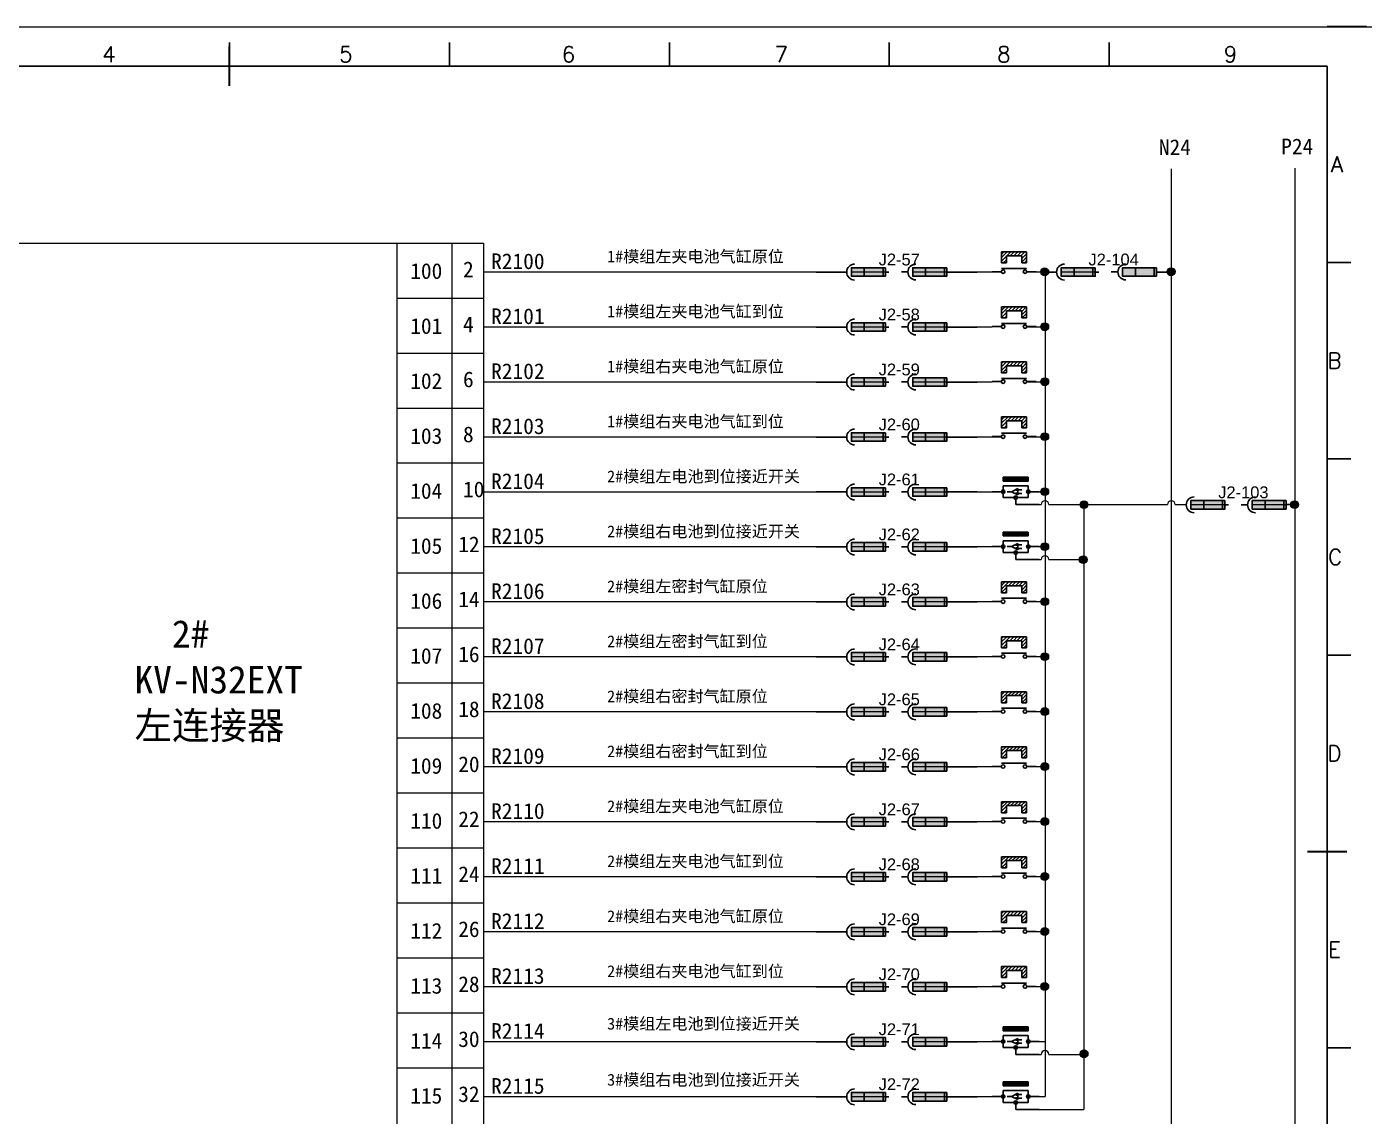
# Model space of a CAD drawing. Extents: x 2511 to 8703, y -745 to 3310.
# Drawn here: x 3955.1 to 4125.3, y 63.9 to 202.6 of the extents above; entities that cross this region are included whole.
import ezdxf
from ezdxf.enums import TextEntityAlignment as Align

# ---------------------------------------------------------------- set-up
doc = ezdxf.new("R2010")
doc.units = 0
doc.header["$MEASUREMENT"] = 0
for name, color, linetype in [('AE_BOR', 1, 'Continuous'), ('RED_1.5mm^2', 1, 'Continuous'), ('RED_14_THHN', 20, 'Continuous')]:
    doc.layers.add(name, color=color, linetype=linetype)
doc.styles.add('WD', font='romans.shx', dxfattribs={"bigfont": 'gbcbig.shx'})
doc.styles.add('样式 8', font='arial.ttf')

# ---------------------------------------------------------------- blocks, each defined once
blk = doc.blocks.new('gb_a2_a')
for p, q in [((584, 410), (25, 410)), ((584, 10), (584, 410))]:
    blk.add_line(p, q)
at = {"layer": 'AE_BOR', "color": 1, "lineweight": 15}
blk.add_line((4.93, 420), (598.93, 420), dxfattribs=at)
at = {"layer": 'AE_BOR', "lineweight": 30}
blk.add_line((594, 420), (584, 420), dxfattribs=at)
at = {"layer": 'AE_BOR'}
for p, q in [((304.5, 410), (304.5, 416)), ((360.5, 410), (360.5, 416)), ((416.5, 410), (416.5, 416)), ((472.5, 410), (472.5, 416)), ((528.5, 410), (528.5, 416)), ((584, 360), (590, 360)), ((584, 310), (590, 310)), ((584, 260), (590, 260)), ((584, 160), (590, 160))]:
    blk.add_line(p, q, dxfattribs=at)
at = {"layer": 'AE_BOR', "color": 2, "lineweight": 30}
for p, q in [((304.5, 405), (304.5, 415)), ((579, 210), (589, 210))]:
    blk.add_line(p, q, dxfattribs=at)
at = {"layer": 'AE_BOR', "style": 'WD'}
for s, p in [('4', (273.82, 411)), ('5', (334.12, 411)), ('6', (390.81, 411)), ('7', (445.01, 411)), ('8', (501.67, 411)), ('9', (559.4, 411))]:
    blk.add_text(s, height=4, dxfattribs=at).set_placement(p, align=Align.CENTER)
for s, p in [('A', (588.05, 385)), ('B', (587.67, 335)), ('C', (587.86, 285)), ('D', (587.67, 235)), ('E', (587.48, 185))]:
    blk.add_text(s, height=4, dxfattribs=at).set_placement(p, align=Align.MIDDLE_RIGHT)
blk = doc.blocks.new('磁性开关')
at = {"linetype": 'ByBlock'}
h = blk.add_hatch(dxfattribs=at)
h.set_pattern_fill('ANSI31', color=256, scale=0.1, style=0)
h.set_pattern_definition([(45, (0, 0), (-0.224506403, 0.224506403), [])])
h.paths.add_polyline_path([(-1908.31, -775.79), (-1908.31, -776.69), (-1907.69, -776.69), (-1907.69, -775.29), (-1910.88, -775.29), (-1910.88, -776.69), (-1910.25, -776.69), (-1910.25, -775.79)])
for p, q in [((-1910.88, -776.69), (-1910.88, -775.29)), ((-1910.88, -775.29), (-1907.69, -775.29)), ((-1910.25, -776.69), (-1910.25, -775.79)), ((-1910.25, -775.79), (-1908.31, -775.79)), ((-1908.31, -776.69), (-1908.31, -775.79)), ((-1907.69, -775.29), (-1907.69, -776.69)), ((-1910.91, -777.81), (-1912.09, -777.81)), ((-1910.88, -776.69), (-1910.25, -776.69)), ((-1910.88, -777.39), (-1907.69, -777.39)), ((-1908.31, -776.69), (-1907.69, -776.69)), ((-1907.66, -777.81), (-1906.48, -777.81))]:
    blk.add_line(p, q, dxfattribs=at)
for centre in [(-1910.68, -777.81), (-1907.88, -777.81)]:
    blk.add_circle(centre, 0.225, dxfattribs=at)
blk = doc.blocks.new('接近开关')
at = {"linetype": 'ByBlock'}
h = blk.add_hatch(dxfattribs=at)
h.set_pattern_fill('ANSI31', color=256, scale=0.01, style=0)
h.set_pattern_definition([(45, (-89.131516, -30.795668), (-0.0224506403, 0.0224506403), [])])
h.paths.add_polyline_path([(-1513.76, -1123.35), (-1513.76, -1122.85), (-1516.96, -1122.85), (-1516.96, -1123.35)])
for p, q in [((-1516.96, -1123.35), (-1516.96, -1122.85)), ((-1516.96, -1122.85), (-1513.76, -1122.85)), ((-1516.96, -1123.35), (-1513.76, -1123.35)), ((-1513.76, -1122.85), (-1513.76, -1123.35)), ((-1517.18, -1124.71), (-1518.36, -1124.71)), ((-1516.96, -1123.95), (-1513.76, -1123.95)), ((-1516.96, -1123.95), (-1516.96, -1125.47)), ((-1516.96, -1125.47), (-1513.76, -1125.47)), ((-1515.91, -1124.71), (-1516.45, -1124.71)), ((-1515.11, -1124.31), (-1515.91, -1124.71)), ((-1515.11, -1125.11), (-1515.91, -1124.71)), ((-1515.33, -1124.53), (-1515.17, -1124.53)), ((-1515.33, -1124.88), (-1515.17, -1124.88)), ((-1515.25, -1124.45), (-1515.25, -1124.61)), ((-1515.11, -1124.31), (-1515.11, -1125.11)), ((-1515.11, -1124.48), (-1514.58, -1124.48)), ((-1515.11, -1124.94), (-1514.58, -1124.94)), ((-1513.76, -1123.95), (-1513.76, -1125.47)), ((-1513.54, -1124.71), (-1512.36, -1124.71)), ((-1515.36, -1125.69), (-1515.36, -1126.36)), ((-1515.36, -1126.36), (-1512.36, -1126.36))]:
    blk.add_line(p, q, dxfattribs=at)
for centre in [(-1516.96, -1124.71), (-1515.36, -1125.47), (-1513.76, -1124.71)]:
    blk.add_circle(centre, 0.225, dxfattribs=at)

msp = doc.modelspace()

# ---------------------------------------------------------------- hatches: boundary and pattern name
at = {"lineweight": 0}
h = msp.add_hatch(color=256, dxfattribs=at)
edge = h.paths.add_edge_path()
edge.add_arc((4084.66, 171.38), 0.5, 0, 360)
h = msp.add_hatch(color=256, dxfattribs=at)
edge = h.paths.add_edge_path()
edge.add_line((4100.78, 171.35), (4100.78, 171.89))
edge.add_arc((4100.75, 171.39), 0.5, 87.0214, 355.5159)
edge.add_line((4101.25, 171.35), (4100.78, 171.35))
msp.add_hatch(color=256, dxfattribs=at).paths.add_polyline_path([(4100.78, 171.89), (4100.78, 170.89, 0.399068), (4101.25, 171.39, 0.399068)])
h = msp.add_hatch(color=256, dxfattribs=at)
edge = h.paths.add_edge_path()
edge.add_arc((4084.66, 164.39), 0.5, 0, 360)
h = msp.add_hatch(color=256, dxfattribs=at)
edge = h.paths.add_edge_path()
edge.add_arc((4084.66, 157.39), 0.5, 0, 360)
h = msp.add_hatch(color=256, dxfattribs=at)
edge = h.paths.add_edge_path()
edge.add_arc((4084.66, 150.39), 0.5, 0, 360)
h = msp.add_hatch(color=256, dxfattribs=at)
edge = h.paths.add_edge_path()
edge.add_arc((4084.66, 143.39), 0.5, 0, 360)
h = msp.add_hatch(color=256, dxfattribs=at)
edge = h.paths.add_edge_path()
edge.add_arc((4089.66, 141.74), 0.5, 0, 360)
h = msp.add_hatch(color=256, dxfattribs=at)
edge = h.paths.add_edge_path()
edge.add_arc((4116.47, 141.74), 0.5, 0, 360)
h = msp.add_hatch(color=256, dxfattribs=at)
edge = h.paths.add_edge_path()
edge.add_arc((4084.66, 136.39), 0.5, 0, 360)
h = msp.add_hatch(color=256, dxfattribs=at)
edge = h.paths.add_edge_path()
edge.add_arc((4089.56, 134.74), 0.5, 0, 360)
h = msp.add_hatch(color=256, dxfattribs=at)
edge = h.paths.add_edge_path()
edge.add_arc((4084.66, 129.39), 0.5, 0, 360)
h = msp.add_hatch(color=256, dxfattribs=at)
edge = h.paths.add_edge_path()
edge.add_arc((4084.66, 122.39), 0.5, 0, 360)
h = msp.add_hatch(color=256, dxfattribs=at)
edge = h.paths.add_edge_path()
edge.add_arc((4084.66, 115.39), 0.5, 0, 360)
h = msp.add_hatch(color=256, dxfattribs=at)
edge = h.paths.add_edge_path()
edge.add_arc((4084.66, 108.39), 0.5, 0, 360)
h = msp.add_hatch(color=256, dxfattribs=at)
edge = h.paths.add_edge_path()
edge.add_arc((4084.66, 101.39), 0.5, 0, 360)
h = msp.add_hatch(color=256, dxfattribs=at)
edge = h.paths.add_edge_path()
edge.add_arc((4084.66, 94.39), 0.5, 0, 360)
h = msp.add_hatch(color=256, dxfattribs=at)
edge = h.paths.add_edge_path()
edge.add_arc((4084.66, 87.39), 0.5, 0, 360)
h = msp.add_hatch(color=256, dxfattribs=at)
edge = h.paths.add_edge_path()
edge.add_arc((4084.66, 80.39), 0.5, 0, 360)
h = msp.add_hatch(color=256, dxfattribs=at)
edge = h.paths.add_edge_path()
edge.add_arc((4089.67, 71.82), 0.5, 0, 360)
at = {"layer": 'RED_1.5mm^2'}
h = msp.add_hatch(dxfattribs=at)
h.set_pattern_fill('ANGLE', color=0, scale=0.343, angle=-90)
h.set_pattern_definition([(270, (5324.2998, -944.3067), (2.395855, -4e-16), [1.74244, -0.653415]), (360, (5324.2998, -944.3067), (6e-16, 2.395855), [1.74244, -0.653415])])
h.paths.add_polyline_path([(4064.38, 170.81), (4064.38, 171.9), (4060.06, 171.9), (4060.06, 170.81)])
h = msp.add_hatch(color=1, dxfattribs=at)
h.dxf.hatch_style = 1
h.paths.add_polyline_path([(4064.38, 170.81), (4064.38, 171.9), (4060.06, 171.9), (4060.06, 170.81)])
h = msp.add_hatch(dxfattribs=at)
h.set_pattern_fill('ANGLE', color=0, scale=0.343, angle=-90)
h.set_pattern_definition([(270, (5332.101, -944.3034), (2.395855, -4e-16), [1.74244, -0.653415]), (360, (5332.101, -944.3034), (6e-16, 2.395855), [1.74244, -0.653415])])
h.paths.add_polyline_path([(4072.18, 170.81), (4072.18, 171.9), (4067.86, 171.9), (4067.86, 170.81)])
h = msp.add_hatch(color=1, dxfattribs=at)
h.dxf.hatch_style = 1
h.paths.add_polyline_path([(4072.18, 170.81), (4072.18, 171.9), (4067.86, 171.9), (4067.86, 170.81)])
h = msp.add_hatch(dxfattribs=at)
h.set_pattern_fill('ANGLE', color=0, scale=0.343, angle=-90)
h.set_pattern_definition([(270, (5351.012, -944.3067), (2.395855, -4e-16), [1.74244, -0.653415]), (360, (5351.012, -944.3067), (6e-16, 2.395855), [1.74244, -0.653415])])
h.paths.add_polyline_path([(4091.09, 170.81), (4091.09, 171.9), (4086.77, 171.9), (4086.77, 170.81)])
h = msp.add_hatch(color=1, dxfattribs=at)
h.dxf.hatch_style = 1
h.paths.add_polyline_path([(4091.09, 170.81), (4091.09, 171.9), (4086.77, 171.9), (4086.77, 170.81)])
h = msp.add_hatch(dxfattribs=at)
h.set_pattern_fill('ANGLE', color=0, scale=0.343, angle=-90)
h.set_pattern_definition([(270, (5358.8131, -944.3034), (2.395855, -4e-16), [1.74244, -0.653415]), (360, (5358.8131, -944.3034), (6e-16, 2.395855), [1.74244, -0.653415])])
h.paths.add_polyline_path([(4098.89, 170.81), (4098.89, 171.9), (4094.57, 171.9), (4094.57, 170.81)])
h = msp.add_hatch(color=1, dxfattribs=at)
h.dxf.hatch_style = 1
h.paths.add_polyline_path([(4098.89, 170.81), (4098.89, 171.9), (4094.57, 171.9), (4094.57, 170.81)])
h = msp.add_hatch(dxfattribs=at)
h.set_pattern_fill('ANGLE', color=0, scale=0.343, angle=-90)
h.set_pattern_definition([(270, (5324.2998, -951.3067), (2.395855, -4e-16), [1.74244, -0.653415]), (360, (5324.2998, -951.3067), (6e-16, 2.395855), [1.74244, -0.653415])])
h.paths.add_polyline_path([(4064.38, 163.81), (4064.38, 164.9), (4060.06, 164.9), (4060.06, 163.81)])
h = msp.add_hatch(color=1, dxfattribs=at)
h.dxf.hatch_style = 1
h.paths.add_polyline_path([(4064.38, 163.81), (4064.38, 164.9), (4060.06, 164.9), (4060.06, 163.81)])
h = msp.add_hatch(dxfattribs=at)
h.set_pattern_fill('ANGLE', color=0, scale=0.343, angle=-90)
h.set_pattern_definition([(270, (5332.101, -951.3034), (2.395855, -4e-16), [1.74244, -0.653415]), (360, (5332.101, -951.3034), (6e-16, 2.395855), [1.74244, -0.653415])])
h.paths.add_polyline_path([(4072.18, 163.81), (4072.18, 164.9), (4067.86, 164.9), (4067.86, 163.81)])
h = msp.add_hatch(color=1, dxfattribs=at)
h.dxf.hatch_style = 1
h.paths.add_polyline_path([(4072.18, 163.81), (4072.18, 164.9), (4067.86, 164.9), (4067.86, 163.81)])
h = msp.add_hatch(dxfattribs=at)
h.set_pattern_fill('ANGLE', color=0, scale=0.343, angle=-90)
h.set_pattern_definition([(270, (5324.2998, -958.3067), (2.395855, -4e-16), [1.74244, -0.653415]), (360, (5324.2998, -958.3067), (6e-16, 2.395855), [1.74244, -0.653415])])
h.paths.add_polyline_path([(4064.38, 156.81), (4064.38, 157.9), (4060.06, 157.9), (4060.06, 156.81)])
h = msp.add_hatch(color=1, dxfattribs=at)
h.dxf.hatch_style = 1
h.paths.add_polyline_path([(4064.38, 156.81), (4064.38, 157.9), (4060.06, 157.9), (4060.06, 156.81)])
h = msp.add_hatch(dxfattribs=at)
h.set_pattern_fill('ANGLE', color=0, scale=0.343, angle=-90)
h.set_pattern_definition([(270, (5332.101, -958.3034), (2.395855, -4e-16), [1.74244, -0.653415]), (360, (5332.101, -958.3034), (6e-16, 2.395855), [1.74244, -0.653415])])
h.paths.add_polyline_path([(4072.18, 156.81), (4072.18, 157.9), (4067.86, 157.9), (4067.86, 156.81)])
h = msp.add_hatch(color=1, dxfattribs=at)
h.dxf.hatch_style = 1
h.paths.add_polyline_path([(4072.18, 156.81), (4072.18, 157.9), (4067.86, 157.9), (4067.86, 156.81)])
h = msp.add_hatch(dxfattribs=at)
h.set_pattern_fill('ANGLE', color=0, scale=0.343, angle=-90)
h.set_pattern_definition([(270, (5324.2998, -965.3067), (2.395855, -4e-16), [1.74244, -0.653415]), (360, (5324.2998, -965.3067), (6e-16, 2.395855), [1.74244, -0.653415])])
h.paths.add_polyline_path([(4064.38, 149.81), (4064.38, 150.9), (4060.06, 150.9), (4060.06, 149.81)])
h = msp.add_hatch(color=1, dxfattribs=at)
h.dxf.hatch_style = 1
h.paths.add_polyline_path([(4064.38, 149.81), (4064.38, 150.9), (4060.06, 150.9), (4060.06, 149.81)])
h = msp.add_hatch(dxfattribs=at)
h.set_pattern_fill('ANGLE', color=0, scale=0.343, angle=-90)
h.set_pattern_definition([(270, (5332.101, -965.3034), (2.395855, -4e-16), [1.74244, -0.653415]), (360, (5332.101, -965.3034), (6e-16, 2.395855), [1.74244, -0.653415])])
h.paths.add_polyline_path([(4072.18, 149.81), (4072.18, 150.9), (4067.86, 150.9), (4067.86, 149.81)])
h = msp.add_hatch(color=1, dxfattribs=at)
h.dxf.hatch_style = 1
h.paths.add_polyline_path([(4072.18, 149.81), (4072.18, 150.9), (4067.86, 150.9), (4067.86, 149.81)])
h = msp.add_hatch(dxfattribs=at)
h.set_pattern_fill('ANGLE', color=0, scale=0.343, angle=-90)
h.set_pattern_definition([(270, (5324.2998, -972.3067), (2.395855, -4e-16), [1.74244, -0.653415]), (360, (5324.2998, -972.3067), (6e-16, 2.395855), [1.74244, -0.653415])])
h.paths.add_polyline_path([(4064.38, 142.81), (4064.38, 143.9), (4060.06, 143.9), (4060.06, 142.81)])
h = msp.add_hatch(color=1, dxfattribs=at)
h.dxf.hatch_style = 1
h.paths.add_polyline_path([(4064.38, 142.81), (4064.38, 143.9), (4060.06, 143.9), (4060.06, 142.81)])
h = msp.add_hatch(dxfattribs=at)
h.set_pattern_fill('ANGLE', color=0, scale=0.343, angle=-90)
h.set_pattern_definition([(270, (5332.101, -972.3034), (2.395855, -4e-16), [1.74244, -0.653415]), (360, (5332.101, -972.3034), (6e-16, 2.395855), [1.74244, -0.653415])])
h.paths.add_polyline_path([(4072.18, 142.81), (4072.18, 143.9), (4067.86, 143.9), (4067.86, 142.81)])
h = msp.add_hatch(color=1, dxfattribs=at)
h.dxf.hatch_style = 1
h.paths.add_polyline_path([(4072.18, 142.81), (4072.18, 143.9), (4067.86, 143.9), (4067.86, 142.81)])
h = msp.add_hatch(dxfattribs=at)
h.set_pattern_fill('ANGLE', color=0, scale=0.343, angle=-90)
h.set_pattern_definition([(270, (5367.524, -973.9478), (2.395855, -4e-16), [1.74244, -0.653415]), (360, (5367.524, -973.9478), (6e-16, 2.395855), [1.74244, -0.653415])])
h.paths.add_polyline_path([(4107.6, 141.17), (4107.6, 142.26), (4103.28, 142.26), (4103.28, 141.17)])
h = msp.add_hatch(color=1, dxfattribs=at)
h.dxf.hatch_style = 1
h.paths.add_polyline_path([(4107.6, 141.17), (4107.6, 142.26), (4103.28, 142.26), (4103.28, 141.17)])
h = msp.add_hatch(dxfattribs=at)
h.set_pattern_fill('ANGLE', color=0, scale=0.343, angle=-90)
h.set_pattern_definition([(270, (5375.3253, -973.9445), (2.395855, -4e-16), [1.74244, -0.653415]), (360, (5375.3253, -973.9445), (6e-16, 2.395855), [1.74244, -0.653415])])
h.paths.add_polyline_path([(4115.4, 141.17), (4115.4, 142.26), (4111.08, 142.26), (4111.08, 141.17)])
h = msp.add_hatch(color=1, dxfattribs=at)
h.dxf.hatch_style = 1
h.paths.add_polyline_path([(4115.4, 141.17), (4115.4, 142.26), (4111.08, 142.26), (4111.08, 141.17)])
h = msp.add_hatch(dxfattribs=at)
h.set_pattern_fill('ANGLE', color=0, scale=0.343, angle=-90)
h.set_pattern_definition([(270, (5324.2998, -979.3067), (2.395855, -4e-16), [1.74244, -0.653415]), (360, (5324.2998, -979.3067), (6e-16, 2.395855), [1.74244, -0.653415])])
h.paths.add_polyline_path([(4064.38, 135.81), (4064.38, 136.9), (4060.06, 136.9), (4060.06, 135.81)])
h = msp.add_hatch(color=1, dxfattribs=at)
h.dxf.hatch_style = 1
h.paths.add_polyline_path([(4064.38, 135.81), (4064.38, 136.9), (4060.06, 136.9), (4060.06, 135.81)])
h = msp.add_hatch(dxfattribs=at)
h.set_pattern_fill('ANGLE', color=0, scale=0.343, angle=-90)
h.set_pattern_definition([(270, (5332.101, -979.3034), (2.395855, -4e-16), [1.74244, -0.653415]), (360, (5332.101, -979.3034), (6e-16, 2.395855), [1.74244, -0.653415])])
h.paths.add_polyline_path([(4072.18, 135.81), (4072.18, 136.9), (4067.86, 136.9), (4067.86, 135.81)])
h = msp.add_hatch(color=1, dxfattribs=at)
h.dxf.hatch_style = 1
h.paths.add_polyline_path([(4072.18, 135.81), (4072.18, 136.9), (4067.86, 136.9), (4067.86, 135.81)])
h = msp.add_hatch(dxfattribs=at)
h.set_pattern_fill('ANGLE', color=0, scale=0.343, angle=-90)
h.set_pattern_definition([(270, (5324.2998, -986.3067), (2.395855, -4e-16), [1.74244, -0.653415]), (360, (5324.2998, -986.3067), (6e-16, 2.395855), [1.74244, -0.653415])])
h.paths.add_polyline_path([(4064.38, 128.81), (4064.38, 129.9), (4060.06, 129.9), (4060.06, 128.81)])
h = msp.add_hatch(color=1, dxfattribs=at)
h.dxf.hatch_style = 1
h.paths.add_polyline_path([(4064.38, 128.81), (4064.38, 129.9), (4060.06, 129.9), (4060.06, 128.81)])
h = msp.add_hatch(dxfattribs=at)
h.set_pattern_fill('ANGLE', color=0, scale=0.343, angle=-90)
h.set_pattern_definition([(270, (5332.101, -986.3034), (2.395855, -4e-16), [1.74244, -0.653415]), (360, (5332.101, -986.3034), (6e-16, 2.395855), [1.74244, -0.653415])])
h.paths.add_polyline_path([(4072.18, 128.81), (4072.18, 129.9), (4067.86, 129.9), (4067.86, 128.81)])
h = msp.add_hatch(color=1, dxfattribs=at)
h.dxf.hatch_style = 1
h.paths.add_polyline_path([(4072.18, 128.81), (4072.18, 129.9), (4067.86, 129.9), (4067.86, 128.81)])
h = msp.add_hatch(dxfattribs=at)
h.set_pattern_fill('ANGLE', color=0, scale=0.343, angle=-90)
h.set_pattern_definition([(270, (5324.2998, -993.3067), (2.395855, -4e-16), [1.74244, -0.653415]), (360, (5324.2998, -993.3067), (6e-16, 2.395855), [1.74244, -0.653415])])
h.paths.add_polyline_path([(4064.38, 121.81), (4064.38, 122.9), (4060.06, 122.9), (4060.06, 121.81)])
h = msp.add_hatch(color=1, dxfattribs=at)
h.dxf.hatch_style = 1
h.paths.add_polyline_path([(4064.38, 121.81), (4064.38, 122.9), (4060.06, 122.9), (4060.06, 121.81)])
h = msp.add_hatch(dxfattribs=at)
h.set_pattern_fill('ANGLE', color=0, scale=0.343, angle=-90)
h.set_pattern_definition([(270, (5332.101, -993.3034), (2.395855, -4e-16), [1.74244, -0.653415]), (360, (5332.101, -993.3034), (6e-16, 2.395855), [1.74244, -0.653415])])
h.paths.add_polyline_path([(4072.18, 121.81), (4072.18, 122.9), (4067.86, 122.9), (4067.86, 121.81)])
h = msp.add_hatch(color=1, dxfattribs=at)
h.dxf.hatch_style = 1
h.paths.add_polyline_path([(4072.18, 121.81), (4072.18, 122.9), (4067.86, 122.9), (4067.86, 121.81)])
h = msp.add_hatch(dxfattribs=at)
h.set_pattern_fill('ANGLE', color=0, scale=0.343, angle=-90)
h.set_pattern_definition([(270, (5324.2998, -1000.3067), (2.395855, -4e-16), [1.74244, -0.653415]), (360, (5324.2998, -1000.3067), (6e-16, 2.395855), [1.74244, -0.653415])])
h.paths.add_polyline_path([(4064.38, 114.81), (4064.38, 115.9), (4060.06, 115.9), (4060.06, 114.81)])
h = msp.add_hatch(color=1, dxfattribs=at)
h.dxf.hatch_style = 1
h.paths.add_polyline_path([(4064.38, 114.81), (4064.38, 115.9), (4060.06, 115.9), (4060.06, 114.81)])
h = msp.add_hatch(dxfattribs=at)
h.set_pattern_fill('ANGLE', color=0, scale=0.343, angle=-90)
h.set_pattern_definition([(270, (5332.101, -1000.3034), (2.395855, -4e-16), [1.74244, -0.653415]), (360, (5332.101, -1000.3034), (6e-16, 2.395855), [1.74244, -0.653415])])
h.paths.add_polyline_path([(4072.18, 114.81), (4072.18, 115.9), (4067.86, 115.9), (4067.86, 114.81)])
h = msp.add_hatch(color=1, dxfattribs=at)
h.dxf.hatch_style = 1
h.paths.add_polyline_path([(4072.18, 114.81), (4072.18, 115.9), (4067.86, 115.9), (4067.86, 114.81)])
h = msp.add_hatch(dxfattribs=at)
h.set_pattern_fill('ANGLE', color=0, scale=0.343, angle=-90)
h.set_pattern_definition([(270, (5324.2998, -1007.3067), (2.395855, -4e-16), [1.74244, -0.653415]), (360, (5324.2998, -1007.3067), (6e-16, 2.395855), [1.74244, -0.653415])])
h.paths.add_polyline_path([(4064.38, 107.81), (4064.38, 108.9), (4060.06, 108.9), (4060.06, 107.81)])
h = msp.add_hatch(color=1, dxfattribs=at)
h.dxf.hatch_style = 1
h.paths.add_polyline_path([(4064.38, 107.81), (4064.38, 108.9), (4060.06, 108.9), (4060.06, 107.81)])
h = msp.add_hatch(dxfattribs=at)
h.set_pattern_fill('ANGLE', color=0, scale=0.343, angle=-90)
h.set_pattern_definition([(270, (5332.101, -1007.3034), (2.395855, -4e-16), [1.74244, -0.653415]), (360, (5332.101, -1007.3034), (6e-16, 2.395855), [1.74244, -0.653415])])
h.paths.add_polyline_path([(4072.18, 107.81), (4072.18, 108.9), (4067.86, 108.9), (4067.86, 107.81)])
h = msp.add_hatch(color=1, dxfattribs=at)
h.dxf.hatch_style = 1
h.paths.add_polyline_path([(4072.18, 107.81), (4072.18, 108.9), (4067.86, 108.9), (4067.86, 107.81)])
h = msp.add_hatch(dxfattribs=at)
h.set_pattern_fill('ANGLE', color=0, scale=0.343, angle=-90)
h.set_pattern_definition([(270, (5324.2998, -1014.3067), (2.395855, -4e-16), [1.74244, -0.653415]), (360, (5324.2998, -1014.3067), (6e-16, 2.395855), [1.74244, -0.653415])])
h.paths.add_polyline_path([(4064.38, 100.81), (4064.38, 101.9), (4060.06, 101.9), (4060.06, 100.81)])
h = msp.add_hatch(color=1, dxfattribs=at)
h.dxf.hatch_style = 1
h.paths.add_polyline_path([(4064.38, 100.81), (4064.38, 101.9), (4060.06, 101.9), (4060.06, 100.81)])
h = msp.add_hatch(dxfattribs=at)
h.set_pattern_fill('ANGLE', color=0, scale=0.343, angle=-90)
h.set_pattern_definition([(270, (5332.101, -1014.3034), (2.395855, -4e-16), [1.74244, -0.653415]), (360, (5332.101, -1014.3034), (6e-16, 2.395855), [1.74244, -0.653415])])
h.paths.add_polyline_path([(4072.18, 100.81), (4072.18, 101.9), (4067.86, 101.9), (4067.86, 100.81)])
h = msp.add_hatch(color=1, dxfattribs=at)
h.dxf.hatch_style = 1
h.paths.add_polyline_path([(4072.18, 100.81), (4072.18, 101.9), (4067.86, 101.9), (4067.86, 100.81)])
h = msp.add_hatch(dxfattribs=at)
h.set_pattern_fill('ANGLE', color=0, scale=0.343, angle=-90)
h.set_pattern_definition([(270, (5324.2998, -1021.3067), (2.395855, -4e-16), [1.74244, -0.653415]), (360, (5324.2998, -1021.3067), (6e-16, 2.395855), [1.74244, -0.653415])])
h.paths.add_polyline_path([(4064.38, 93.81), (4064.38, 94.9), (4060.06, 94.9), (4060.06, 93.81)])
h = msp.add_hatch(color=1, dxfattribs=at)
h.dxf.hatch_style = 1
h.paths.add_polyline_path([(4064.38, 93.81), (4064.38, 94.9), (4060.06, 94.9), (4060.06, 93.81)])
h = msp.add_hatch(dxfattribs=at)
h.set_pattern_fill('ANGLE', color=0, scale=0.343, angle=-90)
h.set_pattern_definition([(270, (5332.101, -1021.3034), (2.395855, -4e-16), [1.74244, -0.653415]), (360, (5332.101, -1021.3034), (6e-16, 2.395855), [1.74244, -0.653415])])
h.paths.add_polyline_path([(4072.18, 93.81), (4072.18, 94.9), (4067.86, 94.9), (4067.86, 93.81)])
h = msp.add_hatch(color=1, dxfattribs=at)
h.dxf.hatch_style = 1
h.paths.add_polyline_path([(4072.18, 93.81), (4072.18, 94.9), (4067.86, 94.9), (4067.86, 93.81)])
h = msp.add_hatch(dxfattribs=at)
h.set_pattern_fill('ANGLE', color=0, scale=0.343, angle=-90)
h.set_pattern_definition([(270, (5324.2998, -1028.3067), (2.395855, -4e-16), [1.74244, -0.653415]), (360, (5324.2998, -1028.3067), (6e-16, 2.395855), [1.74244, -0.653415])])
h.paths.add_polyline_path([(4064.38, 86.81), (4064.38, 87.9), (4060.06, 87.9), (4060.06, 86.81)])
h = msp.add_hatch(color=1, dxfattribs=at)
h.dxf.hatch_style = 1
h.paths.add_polyline_path([(4064.38, 86.81), (4064.38, 87.9), (4060.06, 87.9), (4060.06, 86.81)])
h = msp.add_hatch(dxfattribs=at)
h.set_pattern_fill('ANGLE', color=0, scale=0.343, angle=-90)
h.set_pattern_definition([(270, (5332.101, -1028.3034), (2.395855, -4e-16), [1.74244, -0.653415]), (360, (5332.101, -1028.3034), (6e-16, 2.395855), [1.74244, -0.653415])])
h.paths.add_polyline_path([(4072.18, 86.81), (4072.18, 87.9), (4067.86, 87.9), (4067.86, 86.81)])
h = msp.add_hatch(color=1, dxfattribs=at)
h.dxf.hatch_style = 1
h.paths.add_polyline_path([(4072.18, 86.81), (4072.18, 87.9), (4067.86, 87.9), (4067.86, 86.81)])
h = msp.add_hatch(dxfattribs=at)
h.set_pattern_fill('ANGLE', color=0, scale=0.343, angle=-90)
h.set_pattern_definition([(270, (5324.2998, -1035.3067), (2.395855, -4e-16), [1.74244, -0.653415]), (360, (5324.2998, -1035.3067), (6e-16, 2.395855), [1.74244, -0.653415])])
h.paths.add_polyline_path([(4064.38, 79.81), (4064.38, 80.9), (4060.06, 80.9), (4060.06, 79.81)])
h = msp.add_hatch(color=1, dxfattribs=at)
h.dxf.hatch_style = 1
h.paths.add_polyline_path([(4064.38, 79.81), (4064.38, 80.9), (4060.06, 80.9), (4060.06, 79.81)])
h = msp.add_hatch(dxfattribs=at)
h.set_pattern_fill('ANGLE', color=0, scale=0.343, angle=-90)
h.set_pattern_definition([(270, (5332.101, -1035.3034), (2.395855, -4e-16), [1.74244, -0.653415]), (360, (5332.101, -1035.3034), (6e-16, 2.395855), [1.74244, -0.653415])])
h.paths.add_polyline_path([(4072.18, 79.81), (4072.18, 80.9), (4067.86, 80.9), (4067.86, 79.81)])
h = msp.add_hatch(color=1, dxfattribs=at)
h.dxf.hatch_style = 1
h.paths.add_polyline_path([(4072.18, 79.81), (4072.18, 80.9), (4067.86, 80.9), (4067.86, 79.81)])
h = msp.add_hatch(dxfattribs=at)
h.set_pattern_fill('ANGLE', color=0, scale=0.343, angle=-90)
h.set_pattern_definition([(270, (5324.2998, -1042.3067), (2.395855, -4e-16), [1.74244, -0.653415]), (360, (5324.2998, -1042.3067), (6e-16, 2.395855), [1.74244, -0.653415])])
h.paths.add_polyline_path([(4064.38, 72.81), (4064.38, 73.9), (4060.06, 73.9), (4060.06, 72.81)])
h = msp.add_hatch(color=1, dxfattribs=at)
h.dxf.hatch_style = 1
h.paths.add_polyline_path([(4064.38, 72.81), (4064.38, 73.9), (4060.06, 73.9), (4060.06, 72.81)])
h = msp.add_hatch(dxfattribs=at)
h.set_pattern_fill('ANGLE', color=0, scale=0.343, angle=-90)
h.set_pattern_definition([(270, (5332.101, -1042.3034), (2.395855, -4e-16), [1.74244, -0.653415]), (360, (5332.101, -1042.3034), (6e-16, 2.395855), [1.74244, -0.653415])])
h.paths.add_polyline_path([(4072.18, 72.81), (4072.18, 73.9), (4067.86, 73.9), (4067.86, 72.81)])
h = msp.add_hatch(color=1, dxfattribs=at)
h.dxf.hatch_style = 1
h.paths.add_polyline_path([(4072.18, 72.81), (4072.18, 73.9), (4067.86, 73.9), (4067.86, 72.81)])
h = msp.add_hatch(dxfattribs=at)
h.set_pattern_fill('ANGLE', color=0, scale=0.343, angle=-90)
h.set_pattern_definition([(270, (5324.2998, -1049.3067), (2.395855, -4e-16), [1.74244, -0.653415]), (360, (5324.2998, -1049.3067), (6e-16, 2.395855), [1.74244, -0.653415])])
h.paths.add_polyline_path([(4064.38, 65.81), (4064.38, 66.9), (4060.06, 66.9), (4060.06, 65.81)])
h = msp.add_hatch(color=1, dxfattribs=at)
h.dxf.hatch_style = 1
h.paths.add_polyline_path([(4064.38, 65.81), (4064.38, 66.9), (4060.06, 66.9), (4060.06, 65.81)])
h = msp.add_hatch(dxfattribs=at)
h.set_pattern_fill('ANGLE', color=0, scale=0.343, angle=-90)
h.set_pattern_definition([(270, (5332.101, -1049.3034), (2.395855, -4e-16), [1.74244, -0.653415]), (360, (5332.101, -1049.3034), (6e-16, 2.395855), [1.74244, -0.653415])])
h.paths.add_polyline_path([(4072.18, 65.81), (4072.18, 66.9), (4067.86, 66.9), (4067.86, 65.81)])
h = msp.add_hatch(color=1, dxfattribs=at)
h.dxf.hatch_style = 1
h.paths.add_polyline_path([(4072.18, 65.81), (4072.18, 66.9), (4067.86, 66.9), (4067.86, 65.81)])

# ---------------------------------------------------------------- linework, layer by layer
at = {"lineweight": 0}
for p, q in [((4100.78, 184.48), (4100.78, 31.45)), ((4116.49, 184.59), (4116.49, 31.55)), ((4002.2, 56), (4002.2, 175.05)), ((4009.2, 56), (4009.2, 175)), ((4013.2, 171.39), (4059.45, 171.39)), ((4060.06, 171.39), (4064.38, 171.39)), ((4067.86, 171.39), (4077.95, 171.39)), ((4082.38, 171.39), (4086.16, 171.39)), ((4084.16, 171.38), (4084.66, 171.38)), ((4084.7, 171.39), (4084.7, 66.39)), ((4086.77, 171.39), (4091.09, 171.39)), ((4013.2, 168), (4002.2, 168)), ((4013.24, 164.39), (4059.45, 164.39)), ((4060.06, 164.39), (4064.38, 164.39)), ((4067.86, 164.39), (4077.95, 164.39)), ((4082.38, 164.39), (4084.7, 164.39)), ((4084.16, 164.39), (4084.66, 164.39)), ((4013.2, 161), (4002.2, 161)), ((4013.24, 157.39), (4059.45, 157.39)), ((4060.06, 157.39), (4064.38, 157.39)), ((4067.86, 157.39), (4077.95, 157.39)), ((4082.38, 157.39), (4084.7, 157.39)), ((4084.16, 157.39), (4084.66, 157.39)), ((4013.2, 154), (4002.2, 154)), ((4013.24, 150.39), (4059.45, 150.39)), ((4060.06, 150.39), (4064.38, 150.39)), ((4067.86, 150.39), (4079.13, 150.39)), ((4082.38, 150.39), (4084.7, 150.39)), ((4084.16, 150.39), (4084.66, 150.39)), ((4013.2, 147), (4002.2, 147)), ((4013.24, 143.39), (4059.45, 143.39)), ((4060.06, 143.39), (4064.38, 143.39)), ((4067.86, 143.39), (4079.13, 143.39)), ((4082.79, 143.39), (4084.7, 143.39)), ((4083.97, 141.74), (4084.2, 141.74)), ((4085.2, 141.74), (4091.43, 141.74)), ((4089.66, 141.74), (4100.28, 141.74)), ((4089.66, 141.74), (4089.66, 64.74)), ((4101.28, 141.74), (4102.67, 141.74)), ((4103.28, 141.74), (4107.6, 141.74)), ((4111.08, 141.74), (4116.49, 141.74)), ((4013.2, 140), (4002.2, 140)), ((4013.24, 136.39), (4059.45, 136.39)), ((4060.06, 136.39), (4064.38, 136.39)), ((4067.86, 136.39), (4077.95, 136.39)), ((4082.38, 136.39), (4084.7, 136.39)), ((4083.97, 134.74), (4084.2, 134.74)), ((4085.2, 134.74), (4089.66, 134.74)), ((4013.2, 133), (4002.2, 133)), ((4013.24, 129.39), (4059.45, 129.39)), ((4060.06, 129.39), (4064.38, 129.39)), ((4067.86, 129.39), (4077.95, 129.39)), ((4082.38, 129.39), (4084.7, 129.39)), ((4013.2, 126), (4002.2, 126)), ((4013.24, 122.39), (4059.45, 122.39)), ((4060.06, 122.39), (4064.38, 122.39)), ((4067.86, 122.39), (4077.95, 122.39)), ((4082.38, 122.39), (4084.7, 122.39)), ((4084.16, 122.39), (4084.66, 122.39)), ((4013.2, 119), (4002.2, 119)), ((4013.24, 115.39), (4059.45, 115.39)), ((4060.06, 115.39), (4064.38, 115.39)), ((4067.86, 115.39), (4077.95, 115.39)), ((4082.38, 115.39), (4084.7, 115.39)), ((4084.16, 115.39), (4084.66, 115.39)), ((4013.2, 112), (4002.2, 112)), ((4013.24, 108.39), (4059.45, 108.39)), ((4060.06, 108.39), (4064.38, 108.39)), ((4067.86, 108.39), (4077.95, 108.39)), ((4082.38, 108.39), (4084.7, 108.39)), ((4084.16, 108.39), (4084.66, 108.39)), ((4013.2, 105), (4002.2, 105)), ((4013.24, 101.39), (4059.45, 101.39)), ((4060.06, 101.39), (4064.38, 101.39)), ((4067.86, 101.39), (4077.95, 101.39)), ((4082.38, 101.39), (4084.7, 101.39)), ((4084.16, 101.39), (4084.66, 101.39)), ((4013.2, 98), (4002.2, 98)), ((4013.24, 94.39), (4059.45, 94.39)), ((4060.06, 94.39), (4064.38, 94.39)), ((4067.86, 94.39), (4077.95, 94.39)), ((4082.38, 94.39), (4084.7, 94.39)), ((4084.16, 94.39), (4084.66, 94.39)), ((4013.2, 91), (4002.2, 91)), ((4013.24, 87.39), (4059.45, 87.39)), ((4060.06, 87.39), (4064.38, 87.39)), ((4067.86, 87.39), (4077.95, 87.39)), ((4082.38, 87.39), (4084.7, 87.39)), ((4084.16, 87.39), (4084.66, 87.39)), ((4013.2, 84), (4002.2, 84)), ((4013.24, 80.39), (4059.45, 80.39)), ((4060.06, 80.39), (4064.38, 80.39)), ((4067.86, 80.39), (4077.95, 80.39)), ((4082.38, 80.39), (4084.7, 80.39)), ((4084.16, 80.39), (4084.66, 80.39)), ((4013.2, 77), (4002.2, 77)), ((4013.24, 73.39), (4059.45, 73.39)), ((4060.06, 73.39), (4064.38, 73.39)), ((4067.86, 73.39), (4077.95, 73.39)), ((4082.79, 73.39), (4084.7, 73.39)), ((4083.97, 71.74), (4084.2, 71.74)), ((4085.2, 71.74), (4089.66, 71.74)), ((4013.2, 70), (4002.2, 70)), ((4013.24, 66.39), (4059.45, 66.39)), ((4060.06, 66.39), (4064.38, 66.39)), ((4067.86, 66.39), (4077.95, 66.39)), ((4082.38, 66.39), (4084.7, 66.39)), ((4083.97, 64.74), (4089.66, 64.74))]:
    msp.add_line(p, q, dxfattribs=at)
at = {"color": 1}
for p, q in [((4064.83, 171.35), (4064.38, 171.35)), ((4067.25, 171.36), (4066.42, 171.36)), ((4091.54, 171.35), (4091.09, 171.35)), ((4093.96, 171.36), (4093.14, 171.36)), ((4064.83, 164.35), (4064.38, 164.35)), ((4067.25, 164.36), (4066.42, 164.36)), ((4064.83, 157.35), (4064.38, 157.35)), ((4067.25, 157.36), (4066.42, 157.36)), ((4064.83, 150.35), (4064.38, 150.35)), ((4067.25, 150.36), (4066.42, 150.36)), ((4064.83, 143.35), (4064.38, 143.35)), ((4067.25, 143.36), (4066.42, 143.36)), ((4108.05, 141.71), (4107.6, 141.71)), ((4110.47, 141.72), (4109.65, 141.72)), ((4064.83, 136.35), (4064.38, 136.35)), ((4067.25, 136.36), (4066.42, 136.36)), ((4064.83, 129.35), (4064.38, 129.35)), ((4067.25, 129.36), (4066.42, 129.36)), ((4064.83, 122.35), (4064.38, 122.35)), ((4067.25, 122.36), (4066.42, 122.36)), ((4064.83, 115.35), (4064.38, 115.35)), ((4067.25, 115.36), (4066.42, 115.36)), ((4064.83, 108.35), (4064.38, 108.35)), ((4067.25, 108.36), (4066.42, 108.36)), ((4064.83, 101.35), (4064.38, 101.35)), ((4067.25, 101.36), (4066.42, 101.36)), ((4064.83, 94.35), (4064.38, 94.35)), ((4067.25, 94.36), (4066.42, 94.36)), ((4064.83, 87.35), (4064.38, 87.35)), ((4067.25, 87.36), (4066.42, 87.36)), ((4064.83, 80.35), (4064.38, 80.35)), ((4067.25, 80.36), (4066.42, 80.36)), ((4064.83, 73.35), (4064.38, 73.35)), ((4067.25, 73.36), (4066.42, 73.36)), ((4064.83, 66.35), (4064.38, 66.35)), ((4067.25, 66.36), (4066.42, 66.36))]:
    msp.add_line(p, q, dxfattribs=at)
at = {"lineweight": 0}
msp.add_lwpolyline([(4013.2, 56), (3943.24, 56), (3943.24, 175.05), (4013.2, 175.05)], close=True, dxfattribs=at)
at = {"color": 1}
for points in [[(4064.38, 171.9), (4064.38, 170.81), (4060.06, 170.81), (4060.06, 171.9)], [(4072.18, 171.9), (4072.18, 170.81), (4067.86, 170.81), (4067.86, 171.9)], [(4091.09, 171.9), (4091.09, 170.81), (4086.77, 170.81), (4086.77, 171.9)], [(4098.89, 171.9), (4098.89, 170.81), (4094.57, 170.81), (4094.57, 171.9)], [(4064.38, 164.9), (4064.38, 163.81), (4060.06, 163.81), (4060.06, 164.9)], [(4072.18, 164.9), (4072.18, 163.81), (4067.86, 163.81), (4067.86, 164.9)], [(4064.38, 157.9), (4064.38, 156.81), (4060.06, 156.81), (4060.06, 157.9)], [(4072.18, 157.9), (4072.18, 156.81), (4067.86, 156.81), (4067.86, 157.9)], [(4064.38, 150.9), (4064.38, 149.81), (4060.06, 149.81), (4060.06, 150.9)], [(4072.18, 150.9), (4072.18, 149.81), (4067.86, 149.81), (4067.86, 150.9)], [(4064.38, 143.9), (4064.38, 142.81), (4060.06, 142.81), (4060.06, 143.9)], [(4072.18, 143.9), (4072.18, 142.81), (4067.86, 142.81), (4067.86, 143.9)], [(4107.6, 142.26), (4107.6, 141.17), (4103.28, 141.17), (4103.28, 142.26)], [(4115.4, 142.26), (4115.4, 141.17), (4111.08, 141.17), (4111.08, 142.26)], [(4064.38, 136.9), (4064.38, 135.81), (4060.06, 135.81), (4060.06, 136.9)], [(4072.18, 136.9), (4072.18, 135.81), (4067.86, 135.81), (4067.86, 136.9)], [(4064.38, 129.9), (4064.38, 128.81), (4060.06, 128.81), (4060.06, 129.9)], [(4072.18, 129.9), (4072.18, 128.81), (4067.86, 128.81), (4067.86, 129.9)], [(4064.38, 122.9), (4064.38, 121.81), (4060.06, 121.81), (4060.06, 122.9)], [(4072.18, 122.9), (4072.18, 121.81), (4067.86, 121.81), (4067.86, 122.9)], [(4064.38, 115.9), (4064.38, 114.81), (4060.06, 114.81), (4060.06, 115.9)], [(4072.18, 115.9), (4072.18, 114.81), (4067.86, 114.81), (4067.86, 115.9)], [(4064.38, 108.9), (4064.38, 107.81), (4060.06, 107.81), (4060.06, 108.9)], [(4072.18, 108.9), (4072.18, 107.81), (4067.86, 107.81), (4067.86, 108.9)], [(4064.38, 101.9), (4064.38, 100.81), (4060.06, 100.81), (4060.06, 101.9)], [(4072.18, 101.9), (4072.18, 100.81), (4067.86, 100.81), (4067.86, 101.9)], [(4064.38, 94.9), (4064.38, 93.81), (4060.06, 93.81), (4060.06, 94.9)], [(4072.18, 94.9), (4072.18, 93.81), (4067.86, 93.81), (4067.86, 94.9)], [(4064.38, 87.9), (4064.38, 86.81), (4060.06, 86.81), (4060.06, 87.9)], [(4072.18, 87.9), (4072.18, 86.81), (4067.86, 86.81), (4067.86, 87.9)], [(4064.38, 80.9), (4064.38, 79.81), (4060.06, 79.81), (4060.06, 80.9)], [(4072.18, 80.9), (4072.18, 79.81), (4067.86, 79.81), (4067.86, 80.9)], [(4064.38, 73.9), (4064.38, 72.81), (4060.06, 72.81), (4060.06, 73.9)], [(4072.18, 73.9), (4072.18, 72.81), (4067.86, 72.81), (4067.86, 73.9)], [(4064.38, 66.9), (4064.38, 65.81), (4060.06, 65.81), (4060.06, 66.9)], [(4072.18, 66.9), (4072.18, 65.81), (4067.86, 65.81), (4067.86, 66.9)]]:
    msp.add_lwpolyline(points, close=True, dxfattribs=at)
at = {"lineweight": 0}
for centre in [(4084.66, 171.38), (4100.75, 171.39), (4084.66, 164.39), (4084.66, 157.39), (4084.66, 150.39), (4084.66, 143.39), (4089.66, 141.74), (4116.47, 141.74), (4084.66, 136.39), (4089.56, 134.74), (4084.66, 129.39), (4084.66, 122.39), (4084.66, 115.39), (4084.66, 108.39), (4084.66, 101.39), (4084.66, 94.39), (4084.66, 87.39), (4084.66, 80.39), (4089.67, 71.82)]:
    msp.add_circle(centre, 0.5, dxfattribs=at)
at = {"color": 1}
for centre in [(4060.46, 171.35), (4068.26, 171.36), (4087.18, 171.35), (4094.98, 171.36), (4060.46, 164.35), (4068.26, 164.36), (4060.46, 157.35), (4068.26, 157.36), (4060.46, 150.35), (4068.26, 150.36), (4060.46, 143.35), (4068.26, 143.36), (4103.69, 141.71), (4111.49, 141.72), (4060.46, 136.35), (4068.26, 136.36), (4060.46, 129.35), (4068.26, 129.36), (4060.46, 122.35), (4068.26, 122.36), (4060.46, 115.35), (4068.26, 115.36), (4060.46, 108.35), (4068.26, 108.36), (4060.46, 101.35), (4068.26, 101.36), (4060.46, 94.35), (4068.26, 94.36), (4060.46, 87.35), (4068.26, 87.36), (4060.46, 80.35), (4068.26, 80.36), (4060.46, 73.35), (4068.26, 73.36), (4060.46, 66.35), (4068.26, 66.36)]:
    msp.add_arc(centre, 1.01, 90, 270, dxfattribs=at)
at = {"lineweight": 0}
for centre in [(4084.7, 141.74), (4100.78, 141.74), (4084.7, 134.74), (4084.7, 71.74)]:
    msp.add_arc(centre, 0.5, 0, 180, dxfattribs=at)
at = {"layer": 'RED_14_THHN', "color": 1}
for p, q in [((4055.55, 171.35), (4059.45, 171.35)), ((4072.18, 171.35), (4076.08, 171.35)), ((4084.16, 171.35), (4086.16, 171.35)), ((4098.89, 171.35), (4100.25, 171.35)), ((4055.55, 164.35), (4059.45, 164.35)), ((4072.18, 164.35), (4076.08, 164.35)), ((4055.55, 157.35), (4059.45, 157.35)), ((4072.18, 157.35), (4076.08, 157.35)), ((4055.55, 150.35), (4059.45, 150.35)), ((4072.18, 150.35), (4076.08, 150.35)), ((4055.55, 143.35), (4059.45, 143.35)), ((4072.18, 143.35), (4076.08, 143.35)), ((4115.4, 141.75), (4115.97, 141.75)), ((4055.55, 136.35), (4059.45, 136.35)), ((4072.18, 136.35), (4076.08, 136.35)), ((4055.55, 129.35), (4059.45, 129.35)), ((4072.18, 129.35), (4076.08, 129.35)), ((4055.55, 122.35), (4059.45, 122.35)), ((4072.18, 122.35), (4076.08, 122.35)), ((4055.55, 115.35), (4059.45, 115.35)), ((4072.18, 115.35), (4076.08, 115.35)), ((4055.55, 108.35), (4059.45, 108.35)), ((4072.18, 108.35), (4076.08, 108.35)), ((4055.55, 101.35), (4059.45, 101.35)), ((4072.18, 101.35), (4076.08, 101.35)), ((4055.55, 94.35), (4059.45, 94.35)), ((4072.18, 94.35), (4076.08, 94.35)), ((4055.55, 87.35), (4059.45, 87.35)), ((4072.18, 87.35), (4076.08, 87.35)), ((4055.55, 80.35), (4059.45, 80.35)), ((4072.18, 80.35), (4076.08, 80.35)), ((4055.55, 73.35), (4059.45, 73.35)), ((4072.18, 73.35), (4076.08, 73.35)), ((4055.55, 66.35), (4059.45, 66.35)), ((4072.18, 66.35), (4076.08, 66.35))]:
    msp.add_line(p, q, dxfattribs=at)

# ---------------------------------------------------------------- block references
at = {"xscale": 0.5, "yscale": 0.5, "zscale": 0.5}
msp.add_blockref('gb_a2_a', (3828.62, -7.42), dxfattribs=at)
at = {"linetype": 'ByBlock'}
for name, p in [('磁性开关', (5990.04, 949.21)), ('磁性开关', (5990.04, 942.21)), ('磁性开关', (5990.04, 935.21)), ('磁性开关', (5990.04, 928.21)), ('接近开关', (5596.33, 1268.1)), ('接近开关', (5596.33, 1261.1)), ('磁性开关', (5990.04, 907.21)), ('磁性开关', (5990.04, 900.21)), ('磁性开关', (5990.04, 893.21)), ('磁性开关', (5990.04, 886.21)), ('磁性开关', (5990.04, 879.21)), ('磁性开关', (5990.04, 872.21)), ('磁性开关', (5990.04, 865.21)), ('磁性开关', (5990.04, 858.21)), ('接近开关', (5596.33, 1198.1)), ('接近开关', (5596.33, 1191.1))]:
    msp.add_blockref(name, p, dxfattribs=at)

# ---------------------------------------------------------------- texts
at = {"lineweight": 0, "attachment_point": 1}
for s, insert, char_height, width in [('{\\fSimSun|b0|i0|c134|p2;N24}', (4099.19, 188.25), 2, 14.6941), ('{\\fSimSun|b0|i0|c134|p2;P24}', (4114.77, 188.35), 2, 14.6941), ('{\\fSimSun|b0|i0|c134|p2;R2100}', (4014.18, 173.73), 2, 2.4162), ('{\\fSimSun|b0|i0|c134|p2;1#模组左夹电池气缸原位}', (4028.95, 174.09), 1.5, 24.2309), ('{\\fSimSun|b0|i0|c134|p2;100}', (4003.88, 172.48), 2, 2.4162), ('{\\fSimSun|b0|i0|c134|p2;2}', (4010.6, 172.69), 2, 2.4162), ('{\\fSimSun|b0|i0|c134|p2;1#模组左夹电池气缸到位}', (4028.95, 167.09), 1.5, 24.2309), ('{\\fSimSun|b0|i0|c134|p2;101}', (4003.88, 165.48), 2, 2.4162), ('{\\fSimSun|b0|i0|c134|p2;4}', (4010.6, 165.69), 2, 2.4162), ('{\\fSimSun|b0|i0|c134|p2;R2101}', (4014.18, 166.73), 2, 2.4162), ('{\\fSimSun|b0|i0|c134|p2;1#模组右夹电池气缸原位}', (4028.95, 160.09), 1.5, 24.2309), ('{\\fSimSun|b0|i0|c134|p2;102}', (4003.88, 158.48), 2, 2.4162), ('{\\fSimSun|b0|i0|c134|p2;6}', (4010.6, 158.69), 2, 2.4162), ('{\\fSimSun|b0|i0|c134|p2;R2102}', (4014.18, 159.73), 2, 2.4162), ('{\\fSimSun|b0|i0|c134|p2;1#模组右夹电池气缸到位}', (4028.95, 153.09), 1.5, 24.2309), ('{\\fSimSun|b0|i0|c134|p2;8}', (4010.6, 151.69), 2, 2.4162), ('{\\fSimSun|b0|i0|c134|p2;R2103}', (4014.18, 152.73), 2, 2.4162), ('{\\fSimSun|b0|i0|c134|p2;103}', (4003.88, 151.48), 2, 2.4162), ('{\\fSimSun|b0|i0|c134|p2;R2104}', (4014.18, 145.73), 2, 2.4162), ('{\\fSimSun|b0|i0|c134|p2;2#模组左电池到位接近开关}', (4028.95, 146.09), 1.5, 29.4771), ('{\\fSimSun|b0|i0|c134|p2;104}', (4003.88, 144.48), 2, 2.4162), ('{\\fSimSun|b0|i0|c134|p2;10}', (4010.6, 144.69), 2, 2.4162), ('{\\fSimSun|b0|i0|c134|p2;R2105}', (4014.18, 138.73), 2, 2.4162), ('{\\fSimSun|b0|i0|c134|p2;2#模组右电池到位接近开关}', (4028.95, 139.09), 1.5, 30.3824), ('{\\fSimSun|b0|i0|c134|p2;105}', (4003.88, 137.48), 2, 2.4162), ('{\\fSimSun|b0|i0|c134|p2;12}', (4009.99, 137.69), 2, 2.4162), ('{\\fSimSun|b0|i0|c134|p2;R2106}', (4014.18, 131.73), 2, 2.4162), ('{\\fSimSun|b0|i0|c134|p2;2#模组左密封气缸原位}', (4028.95, 132.09), 1.5, 24.2309), ('{\\fSimSun|b0|i0|c134|p2;106}', (4003.88, 130.48), 2, 2.4162), ('{\\fSimSun|b0|i0|c134|p2;14}', (4009.99, 130.69), 2, 2.4162), ('{\\fSimSun|b0|i0|c134|p2;  2# KV-N32EXT\\P左连接器}', (3968.78, 127.04), 3.5, 23.3297), ('{\\fSimSun|b0|i0|c134|p2;R2107}', (4014.18, 124.73), 2, 2.4162), ('{\\fSimSun|b0|i0|c134|p2;2#模组左密封气缸到位}', (4028.95, 125.09), 1.5, 24.2309), ('{\\fSimSun|b0|i0|c134|p2;107}', (4003.88, 123.48), 2, 2.4162), ('{\\fSimSun|b0|i0|c134|p2;16}', (4009.99, 123.69), 2, 2.4162), ('{\\fSimSun|b0|i0|c134|p2;R2108}', (4014.18, 117.73), 2, 2.4162), ('{\\fSimSun|b0|i0|c134|p2;2#模组右密封气缸原位}', (4028.95, 118.09), 1.5, 24.2309), ('{\\fSimSun|b0|i0|c134|p2;108}', (4003.88, 116.48), 2, 2.4162), ('{\\fSimSun|b0|i0|c134|p2;18}', (4009.99, 116.69), 2, 2.4162), ('{\\fSimSun|b0|i0|c134|p2;R2109}', (4014.18, 110.73), 2, 2.4162), ('{\\fSimSun|b0|i0|c134|p2;2#模组右密封气缸到位}', (4028.95, 111.09), 1.5, 24.2309), ('{\\fSimSun|b0|i0|c134|p2;109}', (4003.88, 109.48), 2, 2.4162), ('{\\fSimSun|b0|i0|c134|p2;20}', (4009.99, 109.69), 2, 2.4162), ('{\\fSimSun|b0|i0|c134|p2;2#模组左夹电池气缸原位}', (4028.95, 104.09), 1.5, 24.2309), ('{\\fSimSun|b0|i0|c134|p2;110}', (4003.88, 102.48), 2, 2.4162), ('{\\fSimSun|b0|i0|c134|p2;22}', (4009.99, 102.69), 2, 2.4162), ('{\\fSimSun|b0|i0|c134|p2;R2110}', (4014.18, 103.73), 2, 2.4162), ('{\\fSimSun|b0|i0|c134|p2;2#模组左夹电池气缸到位}', (4028.95, 97.09), 1.5, 24.2309), ('{\\fSimSun|b0|i0|c134|p2;111}', (4003.88, 95.48), 2, 2.4162), ('{\\fSimSun|b0|i0|c134|p2;24}', (4009.99, 95.69), 2, 2.4162), ('{\\fSimSun|b0|i0|c134|p2;R2111}', (4014.18, 96.73), 2, 2.4162), ('{\\fSimSun|b0|i0|c134|p2;2#模组右夹电池气缸原位}', (4028.95, 90.09), 1.5, 24.2309), ('{\\fSimSun|b0|i0|c134|p2;26}', (4009.99, 88.69), 2, 2.4162), ('{\\fSimSun|b0|i0|c134|p2;R2112}', (4014.18, 89.73), 2, 2.4162), ('{\\fSimSun|b0|i0|c134|p2;112}', (4003.88, 88.48), 2, 2.4162), ('{\\fSimSun|b0|i0|c134|p2;R2113}', (4014.18, 82.73), 2, 2.4162), ('{\\fSimSun|b0|i0|c134|p2;2#模组右夹电池气缸到位}', (4028.95, 83.09), 1.5, 24.2309), ('{\\fSimSun|b0|i0|c134|p2;113}', (4003.88, 81.48), 2, 2.4162), ('{\\fSimSun|b0|i0|c134|p2;28}', (4009.99, 81.69), 2, 2.4162), ('{\\fSimSun|b0|i0|c134|p2;3#模组左电池到位接近开关}', (4028.95, 76.41), 1.5, 28.7344), ('{\\fSimSun|b0|i0|c134|p2;R2114}', (4014.18, 75.73), 2, 2.4162), ('{\\fSimSun|b0|i0|c134|p2;114}', (4003.88, 74.48), 2, 2.4162), ('{\\fSimSun|b0|i0|c134|p2;30}', (4009.99, 74.69), 2, 2.4162), ('{\\fSimSun|b0|i0|c134|p2;R2115}', (4014.18, 68.73), 2, 2.4162), ('{\\fSimSun|b0|i0|c134|p2;3#模组右电池到位接近开关}', (4028.95, 69.27), 1.5, 28.2008), ('{\\fSimSun|b0|i0|c134|p2;115}', (4003.88, 67.48), 2, 2.4162), ('{\\fSimSun|b0|i0|c134|p2;32}', (4009.99, 67.69), 2, 2.4162)]:
    msp.add_mtext(s, dxfattribs=dict(at, insert=insert, char_height=char_height, width=width))
at = {"color": 2, "char_height": 1.5, "attachment_point": 1, "style": '样式 8'}
for s, insert in [('J2-57', (4063.52, 173.7)), ('J2-104', (4090.23, 173.7)), ('J2-58', (4063.52, 166.7)), ('J2-59', (4063.52, 159.7)), ('J2-60', (4063.52, 152.7)), ('J2-61', (4063.52, 145.7)), ('J2-103', (4106.75, 144.06)), ('J2-62', (4063.52, 138.7)), ('J2-63', (4063.52, 131.7)), ('J2-64', (4063.52, 124.7)), ('J2-65', (4063.52, 117.7)), ('J2-66', (4063.52, 110.7)), ('J2-67', (4063.52, 103.7)), ('J2-68', (4063.52, 96.7)), ('J2-69', (4063.52, 89.7)), ('J2-70', (4063.52, 82.7)), ('J2-71', (4063.52, 75.7)), ('J2-72', (4063.52, 68.7))]:
    msp.add_mtext_dynamic_manual_height_columns(s, width=11.5248, gutter_width=12.5, heights=[0], dxfattribs=dict(at, insert=insert))

doc.saveas('drawing.dxf')
